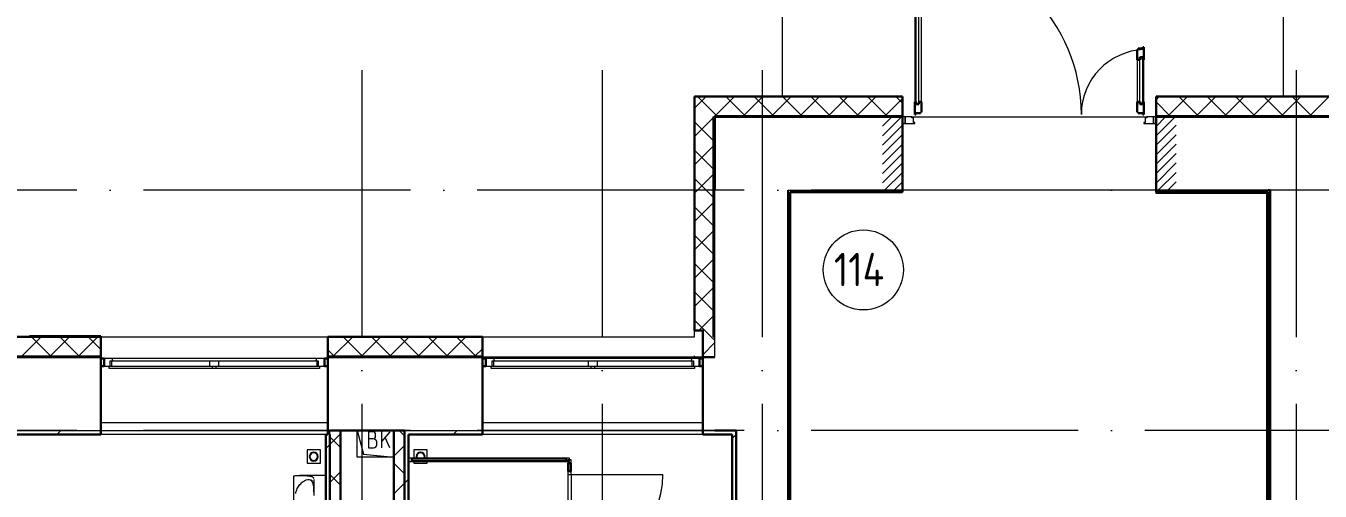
# Model space of a CAD drawing. Header units: millimetres. Extents: x -695119 to 412940, y -249585 to 622758.
# Drawn here: x -6024 to 3671, y 75382 to 78866 of the extents above; entities that cross this region are included whole.
import ezdxf

# ---------------------------------------------------------------- set-up
doc = ezdxf.new("R2010")
doc.units = ezdxf.units.MM
doc.linetypes.add('ADSK_Линия сетки', pattern=[25, 20, -2.5, 0, -2.5])
doc.linetypes.add('ADSK_Штриховая_ш2 п1_5', pattern=[4.5, 3, -1.5])
for name, color, linetype, lineweight in [('_ Окна', 252, 'Continuous', 30), ('Витраж', 252, 'Continuous', 9), ('Двери', 8, 'Continuous', 9), ('Марки помещений', 8, 'Continuous', 20), ('Ограждение', 8, 'Continuous', 9), ('Окна', 252, 'Continuous', 9), ('Оси', 252, 'Continuous', 9), ('Перекрытие', 252, 'Continuous', 18), ('Сантехника', 252, 'Continuous', 18), ('Стены внутренние', 252, 'Continuous', 18), ('Стены наружные', 252, 'Continuous', 18), ('Стены разрез', 7, 'Continuous', 30), ('Стены штриховка', 7, 'Continuous', 9)]:
    doc.layers.add(name, color=color, linetype=linetype, lineweight=lineweight)
doc.layers.add('Двери открывание', color=7, linetype='Continuous', lineweight=9, true_color=0xc0c0c0)
doc.styles.add('GOST Common_3', font='', dxfattribs={"height": 3.5})
doc.styles.get('GOST Common_3').set_extended_font_data('GOST type B')

# ---------------------------------------------------------------- blocks, each defined once
blk = doc.blocks.new('1 этаж')
at = {"layer": 'Двери', "lineweight": 18, "true_color": 0x636466}
h = blk.add_hatch(dxfattribs=at)
h.set_pattern_fill('FP_2', color=251, style=0, pattern_type=2)
h.set_pattern_definition([(45, (-43582.8, -3266.73), (-35.3553, 35.3553), [])])
h.paths.add_polyline_path([(-44407.8, -3541.7), (-44407.8, -2991.7), (-44557.8, -2991.7), (-44557.8, -3541.7)])
h.paths.add_polyline_path([(-42357.8, -3541.7), (-42357.8, -2991.7), (-42507.8, -2991.7), (-42507.8, -3541.7), (-42372.6, -3541.7)])
at = {"color": 251, "lineweight": 18, "true_color": 0x636466}
for p, q in [((-48492.8, -5341.7), (-48444.7, -5518.8)), ((-48492.8, -5541.7), (-48492.8, -5341.7)), ((-48377.6, -5350.4), (-48407.6, -5350.4)), ((-48407.6, -5350.4), (-48407.6, -5470.4)), ((-48374.2, -5403.7), (-48407.6, -5403.7)), ((-48354.2, -5383.7), (-48354.2, -5373.7)), ((-48247.6, -5350.4), (-48307.6, -5421.9)), ((-48307.6, -5470.4), (-48307.6, -5350.4)), ((-48247.6, -5470.4), (-48283.5, -5393.3)), ((-48444.7, -5518.8), (-48217.8, -5541.7)), ((-48407.6, -5470.4), (-48370.9, -5470.4)), ((-48344.2, -5443.7), (-48344.2, -5433.7)), ((-48217.8, -5541.7), (-48492.8, -5541.7))]:
    blk.add_line(p, q, dxfattribs=at)
for centre, radius, start, end in [((-48377.6, -5373.7), 23.3, 0, 90), ((-48374.2, -5383.7), 20, 270, 0), ((-48374.2, -5433.7), 30, 0, 90), ((-48370.9, -5443.7), 26.7, 270, 0)]:
    blk.add_arc(centre, radius, start, end, dxfattribs=at)
at = {"layer": '_ Окна', "color": 251, "true_color": 0x636466}
for p, q in [((-50387.8, -4801.7), (-50412.8, -4801.7)), ((-50387.8, -4859.7), (-50387.8, -4801.7)), ((-48712.8, -4801.7), (-48737.8, -4801.7)), ((-48737.8, -4801.7), (-48737.8, -4859.7)), ((-47527.8, -4801.7), (-47552.8, -4801.7)), ((-47527.8, -4859.7), (-47527.8, -4801.7)), ((-45902.8, -4801.7), (-45927.8, -4801.7)), ((-45927.8, -4801.7), (-45927.8, -4859.7)), ((-50412.8, -4859.7), (-50387.8, -4859.7)), ((-48737.8, -4859.7), (-48712.8, -4859.7)), ((-47552.8, -4859.7), (-47527.8, -4859.7)), ((-45927.8, -4859.7), (-45902.8, -4859.7))]:
    blk.add_line(p, q, dxfattribs=at)
at = {"layer": '_ Окна', "color": 251, "lineweight": 18, "true_color": 0x636466}
for p, q in [((-50328.4, -4801.7), (-50387.8, -4801.7)), ((-50387.8, -4801.7), (-50387.8, -4859.7)), ((-50341.8, -4859.7), (-50341.8, -4818.7)), ((-50341.8, -4818.7), (-50329.8, -4818.7)), ((-50323.8, -4818.7), (-50328.4, -4801.7)), ((-48797.2, -4801.7), (-48801.8, -4818.7)), ((-48737.8, -4801.7), (-48797.2, -4801.7)), ((-48795.8, -4818.7), (-48783.8, -4818.7)), ((-48783.8, -4818.7), (-48783.8, -4859.7)), ((-48737.8, -4859.7), (-48737.8, -4801.7)), ((-47468.4, -4801.7), (-47527.8, -4801.7)), ((-47527.8, -4801.7), (-47527.8, -4859.7)), ((-47481.8, -4859.7), (-47481.8, -4818.7)), ((-47481.8, -4818.7), (-47469.8, -4818.7)), ((-47463.8, -4818.7), (-47468.4, -4801.7)), ((-45987.2, -4801.7), (-45991.8, -4818.7)), ((-45927.8, -4801.7), (-45987.2, -4801.7)), ((-45985.8, -4818.7), (-45973.8, -4818.7)), ((-45973.8, -4818.7), (-45973.8, -4859.7)), ((-45927.8, -4859.7), (-45927.8, -4801.7)), ((-50387.8, -4859.7), (-50349.8, -4859.7)), ((-48775.8, -4859.7), (-48737.8, -4859.7)), ((-47527.8, -4859.7), (-47489.8, -4859.7)), ((-45965.8, -4859.7), (-45927.8, -4859.7))]:
    blk.add_line(p, q, dxfattribs=at)
at = {"layer": 'Витраж', "color": 251, "lineweight": 18, "true_color": 0x636466, "extrusion": (0, 0, -1)}
for p, q in [((-48082.8, -5549.2), (-48107.8, -5549.2)), ((-48107.8, -5549.2), (-48107.8, -5574.2)), ((-48107.8, -5574.2), (-48082.8, -5574.2)), ((-48082.8, -5574.2), (-48082.8, -5549.2)), ((-46890.3, -5561.7), (-46915.3, -5561.7)), ((-46915.3, -5561.7), (-46915.3, -5586.7)), ((-46915.3, -5586.7), (-46890.3, -5586.7)), ((-46890.3, -5586.7), (-46890.3, -5561.7)), ((-46890.3, -5646.7), (-46915.3, -5646.7)), ((-46915.3, -5646.7), (-46915.3, -5671.7)), ((-46915.3, -5671.7), (-46890.3, -5671.7)), ((-46890.3, -5671.7), (-46890.3, -5646.7))]:
    blk.add_line(p, q, dxfattribs=at)
at = {"layer": 'Витраж', "color": 251, "true_color": 0x636466}
for p, q in [((-48082.8, -5549.2), (-46927.8, -5549.2)), ((-48082.8, -5574.2), (-46927.8, -5574.2)), ((-46915.3, -5586.7), (-46915.3, -5646.7)), ((-46890.3, -5586.7), (-46890.3, -5646.7)), ((-46915.3, -5671.7), (-46915.3, -6371.7)), ((-46890.3, -5671.7), (-46890.3, -6371.7))]:
    blk.add_line(p, q, dxfattribs=at)
at = {"layer": 'Витраж', "color": 251, "lineweight": 18, "true_color": 0x636466}
for p, q in [((-46902.8, -5549.2), (-46927.8, -5549.2)), ((-46927.8, -5549.2), (-46927.8, -5574.2)), ((-46927.8, -5574.2), (-46902.8, -5574.2)), ((-46902.8, -5574.2), (-46902.8, -5549.2))]:
    blk.add_line(p, q, dxfattribs=at)
at = {"layer": 'Двери', "color": 251, "true_color": 0x636466}
for p, q in [((-44315.8, -1783.7), (-44315.8, -2879.7)), ((-44306.8, -1765.7), (-44306.8, -2897.7)), ((-44285.8, -2897.7), (-44285.8, -1765.7)), ((-44265.8, -2879.7), (-44265.8, -1783.7)), ((-42649.8, -2563.7), (-42649.8, -2879.7)), ((-42629.8, -2897.7), (-42629.8, -2545.7)), ((-42629.8, -2545.7), (-42608.8, -2545.7)), ((-42608.8, -2545.7), (-42608.8, -2897.7)), ((-42599.8, -2879.7), (-42599.8, -2563.7)), ((-44306.8, -2897.7), (-44285.8, -2897.7)), ((-42608.8, -2897.7), (-42629.8, -2897.7)), ((-44407.8, -2991.7), (-44407.8, -3041.7)), ((-44387.8, -2991.7), (-44407.8, -2991.7)), ((-44387.8, -3041.7), (-44387.8, -2991.7)), ((-44338.8, -2991.7), (-44387.8, -2991.7)), ((-44387.8, -2991.7), (-44387.8, -3041.7)), ((-44338.8, -2999.7), (-44338.8, -2991.7)), ((-44324.8, -2999.7), (-44338.8, -2999.7)), ((-44324.8, -3033.7), (-44324.8, -2999.7)), ((-42576.8, -2999.7), (-42590.8, -2999.7)), ((-42590.8, -2999.7), (-42590.8, -3033.7)), ((-42576.8, -2991.7), (-42576.8, -2999.7)), ((-42527.8, -2991.7), (-42576.8, -2991.7)), ((-42507.8, -2991.7), (-42527.8, -2991.7)), ((-42527.8, -2991.7), (-42527.8, -3041.7)), ((-42527.8, -3041.7), (-42527.8, -2991.7)), ((-42507.8, -3041.7), (-42507.8, -2991.7)), ((-44407.8, -3041.7), (-44387.8, -3041.7)), ((-44387.8, -3041.7), (-44315.8, -3041.7)), ((-44315.8, -3033.7), (-44324.8, -3033.7)), ((-44315.8, -3041.7), (-44315.8, -3033.7)), ((-42590.8, -3033.7), (-42599.8, -3033.7)), ((-42599.8, -3033.7), (-42599.8, -3041.7)), ((-42599.8, -3041.7), (-42527.8, -3041.7)), ((-42527.8, -3041.7), (-42507.8, -3041.7)), ((-46890.3, -5671.7), (-46202.8, -5671.7))]:
    blk.add_line(p, q, dxfattribs=at)
at = {"layer": 'Двери', "color": 251, "lineweight": 30, "true_color": 0x636466}
for p, q in [((-42641.8, -2487.7), (-42649.8, -2487.7)), ((-42649.8, -2487.7), (-42649.8, -2563.7)), ((-42607.8, -2478.7), (-42641.8, -2478.7)), ((-42641.8, -2478.7), (-42641.8, -2487.7)), ((-42599.8, -2469.7), (-42607.8, -2469.7)), ((-42607.8, -2469.7), (-42607.8, -2478.7)), ((-42599.8, -2563.7), (-42599.8, -2469.7)), ((-42649.8, -2563.7), (-42629.8, -2563.7)), ((-42629.8, -2563.7), (-42629.8, -2545.7)), ((-42629.8, -2545.7), (-42608.8, -2545.7)), ((-42608.8, -2545.7), (-42608.8, -2563.7)), ((-42608.8, -2563.7), (-42599.8, -2563.7)), ((-44315.8, -2879.7), (-44315.8, -2973.7)), ((-44306.8, -2879.7), (-44315.8, -2879.7)), ((-44306.8, -2897.7), (-44306.8, -2879.7)), ((-44285.8, -2897.7), (-44306.8, -2897.7)), ((-44285.8, -2879.7), (-44285.8, -2897.7)), ((-44265.8, -2879.7), (-44285.8, -2879.7)), ((-44265.8, -2955.7), (-44265.8, -2879.7)), ((-42649.8, -2879.7), (-42649.8, -2955.7)), ((-42649.8, -2879.7), (-42629.8, -2879.7)), ((-42629.8, -2879.7), (-42629.8, -2897.7)), ((-42629.8, -2897.7), (-42608.8, -2897.7)), ((-42608.8, -2879.7), (-42599.8, -2879.7)), ((-42608.8, -2897.7), (-42608.8, -2879.7)), ((-42599.8, -2973.7), (-42599.8, -2879.7)), ((-44315.8, -2973.7), (-44307.8, -2973.7)), ((-44307.8, -2973.7), (-44307.8, -2964.7)), ((-44307.8, -2964.7), (-44273.8, -2964.7)), ((-44273.8, -2964.7), (-44273.8, -2955.7)), ((-44273.8, -2955.7), (-44265.8, -2955.7)), ((-42649.8, -2955.7), (-42641.8, -2955.7)), ((-42641.8, -2955.7), (-42641.8, -2964.7)), ((-42641.8, -2964.7), (-42607.8, -2964.7)), ((-42607.8, -2964.7), (-42607.8, -2973.7)), ((-42607.8, -2973.7), (-42599.8, -2973.7))]:
    blk.add_line(p, q, dxfattribs=at)
at = {"layer": 'Двери', "color": 251, "linetype": 'ADSK_Штриховая_ш2 п1_5', "true_color": 0x636466}
for p, q in [((-44407.8, -2991.7), (-44557.8, -2991.7)), ((-44407.8, -3541.7), (-44407.8, -2991.7)), ((-42357.8, -2991.7), (-42507.8, -2991.7)), ((-42507.8, -2991.7), (-42507.8, -3541.7)), ((-44557.8, -3541.7), (-44407.8, -3541.7)), ((-42507.8, -3541.7), (-42357.8, -3541.7))]:
    blk.add_line(p, q, dxfattribs=at)
at = {"layer": 'Двери', "color": 251, "true_color": 0x636466}
blk.add_arc((-46902.8, -5671.7), 700, 270, 0, dxfattribs=at)
at = {"layer": 'Двери открывание', "color": 251, "true_color": 0x636466}
for centre, radius, start, end in [((-44333.8, -2973.7), 1266, 0, 89.18534), ((-42581.8, -2973.7), 486, 92.12255, 180)]:
    blk.add_arc(centre, radius, start, end, dxfattribs=at)
at = {"layer": 'Марки помещений', "color": 251, "true_color": 0x636466}
blk.add_circle((-44700.7, -4138.4), 300, dxfattribs=at)
at = {"layer": 'Ограждение', "color": 251, "true_color": 0x636466}
for p, q in [((-42507.8, -3566.7), (-42507.8, -3556.7)), ((-41677.8, -3566.7), (-42507.8, -3566.7)), ((-41677.8, -7563.4), (-41677.8, -3566.7))]:
    blk.add_line(p, q, dxfattribs=at)
at = {"layer": 'Окна', "color": 251, "true_color": 0x636466}
for p, q in [((-50329.8, -4818.7), (-49597.8, -4818.7)), ((-50329.8, -4859.7), (-50329.8, -4818.7)), ((-48797.2, -4801.7), (-50328.4, -4801.7)), ((-49597.8, -4818.7), (-49527.8, -4818.7)), ((-49597.8, -4818.7), (-49597.8, -4859.7)), ((-49527.8, -4818.7), (-48795.8, -4818.7)), ((-49527.8, -4859.7), (-49527.8, -4818.7)), ((-48795.8, -4818.7), (-48795.8, -4859.7)), ((-47469.8, -4818.7), (-46762.8, -4818.7)), ((-47469.8, -4859.7), (-47469.8, -4818.7)), ((-45987.2, -4801.7), (-47468.4, -4801.7)), ((-46762.8, -4818.7), (-46692.8, -4818.7)), ((-46762.8, -4818.7), (-46762.8, -4859.7)), ((-46692.8, -4818.7), (-45985.8, -4818.7)), ((-46692.8, -4859.7), (-46692.8, -4818.7)), ((-45985.8, -4818.7), (-45985.8, -4859.7)), ((-50349.8, -4859.7), (-49577.8, -4859.7)), ((-50349.8, -4876.7), (-50349.8, -4859.7)), ((-49577.8, -4876.7), (-50349.8, -4876.7)), ((-49577.8, -4859.7), (-49548.1, -4859.7)), ((-49577.8, -4859.7), (-49577.8, -4876.7)), ((-49548.1, -4876.7), (-49577.8, -4876.7)), ((-49547.8, -4859.7), (-48775.8, -4859.7)), ((-49547.8, -4876.7), (-49547.8, -4859.7)), ((-48775.8, -4876.7), (-49547.8, -4876.7)), ((-48775.8, -4859.7), (-48775.8, -4876.7)), ((-47489.8, -4859.7), (-46742.8, -4859.7)), ((-47489.8, -4876.7), (-47489.8, -4859.7)), ((-46742.8, -4876.7), (-47489.8, -4876.7)), ((-46742.8, -4859.7), (-46712.8, -4859.7)), ((-46742.8, -4859.7), (-46742.8, -4876.7)), ((-46712.8, -4876.7), (-46742.8, -4876.7)), ((-46712.8, -4859.7), (-45965.8, -4859.7)), ((-46712.8, -4876.7), (-46712.8, -4859.7)), ((-45965.8, -4876.7), (-46712.8, -4876.7)), ((-45965.8, -4859.7), (-45965.8, -4876.7))]:
    blk.add_line(p, q, dxfattribs=at)
at = {"layer": 'Оси', "color": 251, "linetype": 'ADSK_Линия сетки', "ltscale": 100, "true_color": 0x636466}
for p, q in [((-48457.8, -2641.7), (-48457.8, -33767.9)), ((-46657.8, -2641.7), (-46657.8, -33767.9)), ((-45457.8, -2641.7), (-45457.8, -33767.9)), ((-41457.8, -2641.7), (-41457.8, -33767.9)), ((4409.5, -3541.7), (-72530.1, -3541.7)), ((4409.5, -5341.7), (-72530.1, -5341.7))]:
    blk.add_line(p, q, dxfattribs=at)
at = {"layer": 'Перекрытие', "color": 251, "ltscale": 100, "true_color": 0x636466}
for p, q in [((-45307.8, -889.7), (-45307.8, -2839.7)), ((-41552.8, -2839.7), (-41552.8, -889.7)), ((-44338.8, -2991.7), (-42576.8, -2991.7)), ((-42507.8, -3541.7), (-44407.8, -3541.7)), ((-48492.8, -5541.7), (-48492.8, -5341.7)), ((-48217.8, -5541.7), (-48492.8, -5541.7))]:
    blk.add_line(p, q, dxfattribs=at)
at = {"layer": 'Сантехника', "color": 251, "true_color": 0x636466}
for p, q in [((-48867.8, -5486.7), (-48867.8, -5586.7)), ((-48767.8, -5486.7), (-48867.8, -5486.7)), ((-48767.8, -5586.7), (-48767.8, -5486.7)), ((-47967.8, -5486.7), (-48067.8, -5486.7)), ((-48067.8, -5486.7), (-48067.8, -5549.2)), ((-47967.8, -5549.2), (-47967.8, -5486.7)), ((-48867.8, -5586.7), (-48767.8, -5586.7)), ((-48067.8, -5574.2), (-48067.8, -5586.7)), ((-48067.8, -5586.7), (-47967.8, -5586.7)), ((-47967.8, -5586.7), (-47967.8, -5574.2)), ((-48967.8, -5992.2), (-48967.8, -5681.2)), ((-48727.8, -5677.3), (-48924.9, -5677.3)), ((-48818, -5726.7), (-48818, -5828.1))]:
    blk.add_line(p, q, dxfattribs=at)
at = {"layer": 'Сантехника', "color": 251, "true_color": 0x636466, "flags": 128}
blk.add_lwpolyline([(-48826.4, -5719.9), (-48831.6, -5717.1), (-48837, -5714.5), (-48842.5, -5712.2), (-48846.5, -5710.6)], dxfattribs=at)
at = {"layer": 'Сантехника', "color": 251, "true_color": 0x636466}
for centre, radius, start, end in [((-48817.8, -5536.7), 33.3, 0, 180), ((-48817.8, -5536.7), 28.3, 0, 180), ((-48017.8, -5536.7), 33.3, 0, 180), ((-48017.8, -5536.7), 28.3, 0, 180), ((-48817.8, -5536.7), 33.3, 180, 0), ((-48817.8, -5536.7), 28.3, 180, 0), ((-48017.8, -5536.7), 33.3, 180, 202.22575), ((-48017.8, -5536.7), 28.3, 180, 206.34153), ((-48017.8, -5536.7), 28.3, 333.65847, 0), ((-48017.8, -5536.7), 33.3, 337.77425, 0)]:
    blk.add_arc(centre, radius, start, end, dxfattribs=at)
for points, knots in [([(-48967.8, -5681.2), (-48962.1, -5680.2), (-48951, -5678.5), (-48937.6, -5677.5), (-48927.4, -5677.2), (-48919.9, -5677.3), (-48912.5, -5677.5), (-48905.4, -5677.7), (-48898.4, -5678), (-48889.5, -5678.5), (-48879, -5679.1), (-48867.5, -5680), (-48856.6, -5681.1), (-48846.5, -5682.5), (-48837.5, -5684.4), (-48830.2, -5686.7), (-48825.4, -5689.3), (-48822.9, -5691.4), (-48821.6, -5692.8), (-48820.8, -5693.9), (-48820.1, -5695), (-48819.4, -5696.1), (-48819, -5697.2), (-48818.7, -5698), (-48818.6, -5698.6), (-48818.5, -5698.8), (-48818.5, -5699)], [-1, -1, -1, -1, -0.9416667, -0.8833333, -0.8541667, -0.825, -0.7958333, -0.7666667, -0.7375, -0.7083333, -0.65, -0.5916667, -0.5333333, -0.4666667, -0.4, -0.3333333, -0.2666667, -0.2333333, -0.2166667, -0.2, -0.1833333, -0.1666667, -0.15, -0.1416667, -0.1375, -0.1333333, -0.1333333, -0.1333333, -0.1333333]), ([(-48953, -5813.2), (-48951.8, -5806.7), (-48948.6, -5794.2), (-48941.3, -5776.5), (-48932.2, -5760.4), (-48917.9, -5741.4), (-48897.7, -5722.8), (-48873.3, -5710), (-48859.1, -5708.3), (-48852.9, -5709.1)], [0, 0, 0, 0, 0.0526316, 0.1052632, 0.1578947, 0.2105263, 0.3157895, 0.4210526, 0.5263158, 0.5263158, 0.5263158, 0.5263158]), ([(-48844.1, -5711.7), (-48841.4, -5712.9), (-48834.7, -5717.6), (-48826.6, -5730.3), (-48821.2, -5752.1), (-48819.2, -5775.4), (-48818.5, -5796.3), (-48818.3, -5807.2), (-48818.2, -5812.9)], [0.5789474, 0.5789474, 0.5789474, 0.5789474, 0.6315789, 0.7236842, 0.8157895, 0.9078947, 0.9539474, 1, 1, 1, 1]), ([(-48817.8, -5707.4), (-48817.8, -5707.6), (-48817.8, -5707.9), (-48817.8, -5708.5), (-48817.8, -5709.6), (-48817.8, -5711.2), (-48817.9, -5713.4), (-48817.9, -5716.5), (-48817.9, -5720.8), (-48818, -5724.7), (-48818, -5726.7)], [-0.06666667, -0.06666667, -0.06666667, -0.06666667, -0.06458333, -0.0625, -0.05833333, -0.05, -0.04166667, -0.03333333, -0.01666667, 0, 0, 0, 0])]:
    blk.add_open_spline(points, degree=3, knots=knots, dxfattribs=at)
at = {"layer": 'Стены внутренние', "color": 251, "lineweight": 30, "true_color": 0x636466}
for p, q in [((-44407.8, -2839.7), (-45964.8, -2839.7)), ((-45964.8, -2839.7), (-45964.8, -4591.7)), ((-44407.8, -2981.7), (-44407.8, -2839.7)), ((-40950.8, -2839.7), (-42507.8, -2839.7)), ((-42507.8, -2839.7), (-42507.8, -2981.7)), ((-44407.8, -2991.7), (-45812.8, -2991.7)), ((-45812.8, -2991.7), (-45812.8, -3541.7)), ((-44407.8, -3541.7), (-44407.8, -2991.7)), ((-42507.8, -2991.7), (-42507.8, -3541.7)), ((-41667.8, -3541.7), (-41652.8, -3541.7)), ((-50947.8, -4639.7), (-51482.8, -4639.7)), ((-50412.8, -4781.7), (-50412.8, -4639.7)), ((-47552.8, -4639.7), (-48712.8, -4639.7)), ((-48712.8, -4639.7), (-48712.8, -4781.7)), ((-47552.8, -4781.7), (-47552.8, -4639.7)), ((-45964.8, -4591.7), (-45902.8, -4591.7)), ((-45902.8, -4591.7), (-45902.8, -4791.7)), ((-50412.8, -4791.7), (-51482.8, -4791.7)), ((-50412.8, -5341.7), (-50412.8, -4791.7)), ((-47552.8, -4791.7), (-48712.8, -4791.7)), ((-48712.8, -4791.7), (-48712.8, -5341.7)), ((-47552.8, -5341.7), (-47552.8, -4791.7)), ((-45812.8, -4791.7), (-45902.8, -4791.7)), ((-45902.8, -4791.7), (-45902.8, -5341.7)), ((-45902.8, -4791.7), (-45812.8, -4791.7)), ((-48617.8, -5341.7), (-48217.8, -5341.7)), ((-45812.8, -5341.7), (-45652.8, -5341.7)), ((-45652.8, -5341.7), (-45652.8, -11346.7))]:
    blk.add_line(p, q, dxfattribs=at)
at = {"layer": 'Стены внутренние', "color": 251, "linetype": 'Continuous', "lineweight": 9, "true_color": 0x636466}
for p, q in [((-45962.4, -2839.7), (-45962.8, -2840.4)), ((-45962.8, -2924.2), (-45880.3, -2841.7)), ((-45800.5, -2981.7), (-45940.5, -2841.7)), ((-45808.2, -2981.7), (-45668.2, -2841.7)), ((-45588.4, -2981.7), (-45728.4, -2841.7)), ((-45596, -2981.7), (-45456, -2841.7)), ((-45376.3, -2981.7), (-45516.3, -2841.7)), ((-45383.9, -2981.7), (-45243.9, -2841.7)), ((-45164.1, -2981.7), (-45304.1, -2841.7)), ((-45171.8, -2981.7), (-45031.8, -2841.7)), ((-44952, -2981.7), (-45092, -2841.7)), ((-44959.6, -2981.7), (-44819.6, -2841.7)), ((-44907.5, -2841.7), (-44908.7, -2839.7)), ((-44739.9, -2981.7), (-44879.9, -2841.7)), ((-44747.5, -2981.7), (-44607.5, -2841.7)), ((-44527.7, -2981.7), (-44667.7, -2841.7)), ((-44535.4, -2981.7), (-44409.8, -2856.2)), ((-44409.8, -2887.5), (-44455.6, -2841.7)), ((-44409.8, -2848.4), (-44407.8, -2848.4)), ((-42505.8, -2861.4), (-42486.2, -2841.7)), ((-42406.4, -2981.7), (-42505.8, -2882.3)), ((-42443.9, -2841.7), (-42445, -2839.7)), ((-42414, -2981.7), (-42274, -2841.7)), ((-42194.3, -2981.7), (-42334.3, -2841.7)), ((-42201.9, -2981.7), (-42061.9, -2841.7)), ((-41982.1, -2981.7), (-42122.1, -2841.7)), ((-41989.8, -2981.7), (-41849.8, -2841.7)), ((-41770, -2981.7), (-41910, -2841.7)), ((-41856.3, -2839.7), (-41857.4, -2841.7)), ((-41777.6, -2981.7), (-41637.6, -2841.7)), ((-41557.9, -2981.7), (-41697.9, -2841.7)), ((-41565.5, -2981.7), (-41425.5, -2841.7)), ((-41345.8, -2981.7), (-41485.8, -2841.7)), ((-41353.4, -2981.7), (-41213.4, -2841.7)), ((-45962.8, -3136.4), (-45818.2, -2991.7)), ((-45818.2, -2991.7), (-45812.8, -2986.4)), ((-45812.8, -3181.6), (-45962.8, -3031.6)), ((-45962.8, -3348.5), (-45812.8, -3198.5)), ((-45812.8, -3393.7), (-45962.8, -3243.7)), ((-45962.8, -3560.6), (-45812.8, -3410.6)), ((-45812.8, -3605.8), (-45962.8, -3455.8)), ((-45962.8, -3772.8), (-45812.8, -3622.8)), ((-45812.8, -3818), (-45962.8, -3668)), ((-45963.5, -3857.6), (-45964.8, -3859.9)), ((-45962.8, -3984.9), (-45812.8, -3834.9)), ((-45812.8, -4030.1), (-45962.8, -3880.1)), ((-45962.8, -4197), (-45812.8, -4047)), ((-45812.8, -4242.2), (-45962.8, -4092.2)), ((-45962.8, -4265.2), (-45964.8, -4261.7)), ((-45962.8, -4409.2), (-45812.8, -4259.2)), ((-45812.8, -4454.4), (-45962.8, -4304.4)), ((-45812.8, -4666.5), (-45962.8, -4516.5)), ((-45931.2, -4589.7), (-45812.8, -4471.3)), ((-51002.3, -4781.7), (-50862.3, -4641.7)), ((-50788.7, -4781.7), (-50928.7, -4641.7)), ((-50790.1, -4781.7), (-50650.1, -4641.7)), ((-50576.6, -4781.7), (-50716.6, -4641.7)), ((-50578, -4781.7), (-50438, -4641.7)), ((-50414.8, -4731.4), (-50504.5, -4641.7)), ((-48668.8, -4781.7), (-48528.8, -4641.7)), ((-48455.3, -4781.7), (-48595.3, -4641.7)), ((-48456.7, -4781.7), (-48316.7, -4641.7)), ((-48443.7, -4641.7), (-48444.8, -4639.7)), ((-48243.2, -4781.7), (-48383.2, -4641.7)), ((-48244.6, -4781.7), (-48104.6, -4641.7)), ((-48031, -4781.7), (-48171, -4641.7)), ((-48032.4, -4781.7), (-47892.4, -4641.7)), ((-47818.9, -4781.7), (-47958.9, -4641.7)), ((-47820.3, -4781.7), (-47680.3, -4641.7)), ((-47606.8, -4781.7), (-47746.8, -4641.7)), ((-48667.4, -4781.7), (-48710.8, -4738.4)), ((-47608.2, -4781.7), (-47554.8, -4728.4)), ((-45900.8, -4771.4), (-45812.8, -4683.4)), ((-45899.7, -4791.7), (-45900.8, -4790.6))]:
    blk.add_line(p, q, dxfattribs=at)
at = {"layer": 'Стены внутренние', "color": 251, "true_color": 0x636466}
for p, q in [((-45812.8, -2991.7), (-45822.8, -2991.7)), ((-45812.8, -4791.7), (-45812.8, -3541.7)), ((-45262.8, -3541.7), (-44407.8, -3541.7)), ((-42507.8, -3541.7), (-41667.8, -3541.7)), ((-50412.8, -4639.7), (-48712.8, -4639.7)), ((-47552.8, -4639.7), (-45964.8, -4639.7)), ((-45964.8, -4639.7), (-45964.8, -4591.7)), ((-45964.8, -4791.7), (-45964.8, -4781.7)), ((-45902.8, -4791.7), (-45964.8, -4791.7)), ((-45902.8, -4791.7), (-45902.8, -4791.7)), ((-45812.8, -4791.7), (-45812.8, -4791.7)), ((-50412.8, -5281.7), (-48712.8, -5281.7)), ((-47552.8, -5281.7), (-45902.8, -5281.7)), ((-51252.8, -5341.7), (-50412.8, -5341.7)), ((-48712.8, -5341.7), (-48697.8, -5341.7))]:
    blk.add_line(p, q, dxfattribs=at)
at = {"layer": 'Стены наружные', "color": 251, "lineweight": 30, "true_color": 0x636466}
for p, q in [((-45822.8, -2991.7), (-45822.8, -4639.7)), ((-44407.8, -2991.7), (-44407.8, -2981.7)), ((-42507.8, -2981.7), (-42507.8, -2991.7)), ((-42507.8, -2991.7), (-41092.8, -2991.7)), ((-45262.8, -3541.7), (-45262.8, -10856.7)), ((-45247.8, -3556.7), (-44407.8, -3556.7)), ((-45247.8, -10721.7), (-45247.8, -3556.7)), ((-44407.8, -3556.7), (-44407.8, -3541.7)), ((-42507.8, -3541.7), (-42507.8, -3556.7)), ((-42507.8, -3556.7), (-41667.8, -3556.7)), ((-41667.8, -3556.7), (-41667.8, -10721.7)), ((-41652.8, -10856.7), (-41652.8, -3541.7)), ((-50412.8, -4634.7), (-50947.8, -4634.7)), ((-50947.8, -4634.7), (-50947.8, -4639.7)), ((-50947.8, -4639.7), (-50412.8, -4639.7)), ((-50412.8, -4639.7), (-50412.8, -4634.7)), ((-45822.8, -4639.7), (-45812.8, -4639.7)), ((-50412.8, -4791.7), (-50412.8, -4781.7)), ((-48712.8, -4781.7), (-48712.8, -4791.7)), ((-47552.8, -4791.7), (-47552.8, -4781.7)), ((-51222.8, -5371.7), (-50412.8, -5371.7)), ((-50412.8, -5371.7), (-50412.8, -5341.7)), ((-48727.8, -5371.7), (-48727.8, -9241.7)), ((-48712.8, -5371.7), (-48727.8, -5371.7)), ((-48712.8, -5341.7), (-48712.8, -5371.7)), ((-48617.8, -5341.7), (-48697.8, -5341.7)), ((-48697.8, -5371.7), (-48697.8, -9271.7)), ((-48617.8, -9271.7), (-48617.8, -5341.7)), ((-48217.8, -5341.7), (-48217.8, -9271.7)), ((-48137.8, -5341.7), (-48217.8, -5341.7)), ((-48137.8, -9271.7), (-48137.8, -5341.7)), ((-48107.8, -5371.7), (-47552.8, -5371.7)), ((-48107.8, -9241.7), (-48107.8, -5371.7)), ((-47552.8, -5371.7), (-47552.8, -5341.7)), ((-45902.8, -5341.7), (-45902.8, -5371.7)), ((-45902.8, -5371.7), (-45682.8, -5371.7)), ((-45682.8, -5371.7), (-45682.8, -11316.7))]:
    blk.add_line(p, q, dxfattribs=at)
at = {"layer": 'Стены наружные', "color": 251, "linetype": 'Continuous', "lineweight": 9, "true_color": 0x636466}
for p, q in [((-45812.8, -3002), (-45822.8, -3002)), ((-45812.8, -3102), (-45822.8, -3102)), ((-45812.8, -3202), (-45822.8, -3202)), ((-45812.8, -3302), (-45822.8, -3302)), ((-45812.8, -3402), (-45822.8, -3402)), ((-45812.8, -3502), (-45822.8, -3502)), ((-45110.4, -3556.7), (-45095.4, -3541.7)), ((-44686.1, -3556.7), (-44671.1, -3541.7)), ((-42140.5, -3556.7), (-42125.5, -3541.7)), ((-41716.3, -3556.7), (-41701.3, -3541.7)), ((-45812.8, -3602), (-45822.8, -3602)), ((-45812.8, -3702), (-45822.8, -3702)), ((-45262.8, -3709.2), (-45247.8, -3694.2)), ((-45812.8, -3802), (-45822.8, -3802)), ((-45812.8, -3902), (-45822.8, -3902)), ((-41667.8, -3932.5), (-41652.8, -3917.5)), ((-45812.8, -4002), (-45822.8, -4002)), ((-45812.8, -4102), (-45822.8, -4102)), ((-45262.8, -4133.4), (-45247.8, -4118.4)), ((-45812.8, -4202), (-45822.8, -4202)), ((-45812.8, -4302), (-45822.8, -4302)), ((-41667.8, -4356.8), (-41652.8, -4341.8)), ((-45812.8, -4402), (-45822.8, -4402)), ((-45812.8, -4502), (-45822.8, -4502)), ((-45262.8, -4557.7), (-45247.8, -4542.7)), ((-45812.8, -4602), (-45822.8, -4602)), ((-41667.8, -4781.1), (-41652.8, -4766.1)), ((-45262.8, -4982), (-45247.8, -4967)), ((-41667.8, -5205.3), (-41652.8, -5190.3)), ((-50743.7, -5371.7), (-50713.7, -5341.7)), ((-48697.8, -5447.1), (-48617.8, -5367.1)), ((-48617.8, -5467.8), (-48697.8, -5387.8)), ((-48137.8, -5382.1), (-48178.1, -5341.7)), ((-47773.9, -5371.7), (-47743.9, -5341.7)), ((-45682.8, -5402), (-45652.8, -5372)), ((-45262.8, -5406.2), (-45247.8, -5391.2)), ((-48727.8, -5477.1), (-48697.8, -5447.1)), ((-48217.8, -5532.8), (-48137.8, -5452.8)), ((-48137.8, -5664.9), (-48217.8, -5584.9)), ((-41667.8, -5629.6), (-41652.8, -5614.6)), ((-48697.8, -5730), (-48617.8, -5650)), ((-48617.8, -5750.6), (-48697.8, -5670.6)), ((-48137.8, -5735.6), (-48107.8, -5705.6)), ((-48217.8, -5815.6), (-48137.8, -5735.6))]:
    blk.add_line(p, q, dxfattribs=at)
at = {"layer": 'Стены наружные', "color": 251, "true_color": 0x636466}
for p, q in [((-45964.8, -4791.7), (-47552.8, -4791.7)), ((-50412.8, -5341.7), (-48712.8, -5341.7)), ((-48727.8, -5371.7), (-50412.8, -5371.7)), ((-48137.8, -5341.7), (-45812.8, -5341.7)), ((-45902.8, -5371.7), (-47552.8, -5371.7))]:
    blk.add_line(p, q, dxfattribs=at)
at = {"layer": 'Стены разрез', "color": 251, "true_color": 0x636466}
for p, q in [((-46927.8, -5551.7), (-48082.8, -5551.7)), ((-48082.8, -5551.7), (-48082.8, -5571.7)), ((-48082.8, -5571.7), (-46927.8, -5571.7)), ((-46927.8, -5571.7), (-46927.8, -5551.7)), ((-46892.8, -5586.7), (-46912.8, -5586.7)), ((-46912.8, -5586.7), (-46912.8, -5646.7)), ((-46892.8, -5646.7), (-46892.8, -5586.7)), ((-46912.8, -5646.7), (-46892.8, -5646.7))]:
    blk.add_line(p, q, dxfattribs=at)
at = {"layer": 'Стены штриховка', "color": 251, "true_color": 0x636466}
for p, q in [((-44409.8, -2841.7), (-45964.8, -2841.7)), ((-45962.8, -2839.7), (-45962.8, -4589.7)), ((-44409.8, -2981.7), (-44409.8, -2841.7)), ((-40950.8, -2841.7), (-42505.8, -2841.7)), ((-42505.8, -2841.7), (-42505.8, -2981.7)), ((-45812.8, -2981.7), (-44407.8, -2981.7)), ((-45812.8, -2981.7), (-45812.8, -2991.7)), ((-42507.8, -2981.7), (-41102.8, -2981.7)), ((-50414.8, -4641.7), (-51480.8, -4641.7)), ((-50414.8, -4641.7), (-50414.8, -4781.7)), ((-47554.8, -4641.7), (-48710.8, -4641.7)), ((-48710.8, -4781.7), (-48710.8, -4641.7)), ((-47554.8, -4641.7), (-47554.8, -4781.7)), ((-45962.8, -4589.7), (-45900.8, -4589.7)), ((-45900.8, -4589.7), (-45900.8, -4791.7)), ((-51482.8, -4781.7), (-50412.8, -4781.7)), ((-48712.8, -4781.7), (-47552.8, -4781.7)), ((-48697.8, -5371.7), (-48697.8, -5341.7))]:
    blk.add_line(p, q, dxfattribs=at)
at = {"layer": 'Марки помещений', "color": 251, "true_color": 0x636466, "style": 'GOST Common_3', "width": 0.9}
blk.add_text('114', height=250, dxfattribs=at).set_placement((-44920.7, -4260.6))

msp = doc.modelspace()

# ---------------------------------------------------------------- block references
msp.add_blockref('1 этаж', (44950.089, 81176.937))

doc.saveas('drawing.dxf')
